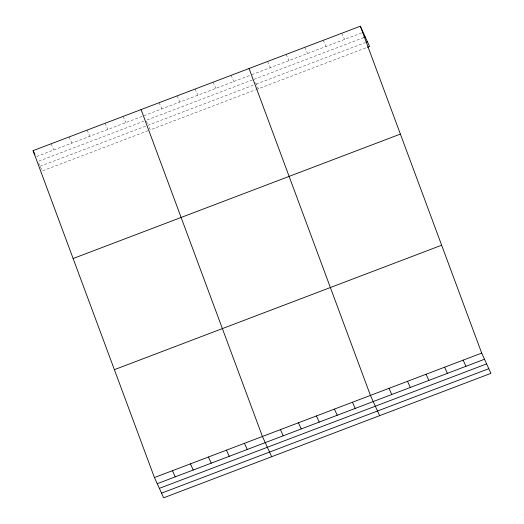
<?xml version="1.0" encoding="UTF-8"?>
<svg xmlns="http://www.w3.org/2000/svg" width="524" height="524" viewBox="0 0 524 524"><rect width="100%" height="100%" fill="white"/><g stroke="black" fill="none" stroke-linecap="round" stroke-linejoin="round"><path stroke-width="0.39" stroke-dasharray="2.62 1.97" d="M36.634 156.519L142.377 116.302M143.877 115.732L250.374 75.233M251.874 74.663L361.658 32.914M38.75 161.169L143.746 121.24M252.496 79.89L146 120.389L147.558 123.808M253.996 79.32L363.78 37.571M40.184 166.252L145.934 126.035M253.177 85.255L148.181 125.184L150.303 129.834L255.299 89.905M256.177 84.115L365.221 42.647M148.056 130.692L42.306 170.903L38.003 161.458M256.053 89.624L366.604 47.579M341.799 33.254L344.602 39.405M323.249 40.302L326.052 46.453M304.706 47.356L307.509 53.507M286.163 54.411L288.966 60.561M267.613 61.459L270.417 67.609M255.555 82.74L258.299 88.766M231.071 75.358L233.874 81.508M213.072 82.203L215.875 88.353M195.072 89.047L197.876 95.198M177.073 95.892L179.876 102.042M159.073 102.737L161.877 108.887M123.075 116.426L125.878 122.577M105.075 123.271L107.879 129.421M87.076 130.116L89.879 136.266M69.076 136.96L71.88 143.111M51.077 143.805L53.88 149.956"/><path stroke-width="0.79" d="M360.342 26.2L481.694 353.097L490.923 373.35L163.658 497.8L154.429 477.547L33.078 150.65L360.342 26.2L369.571 46.453L367.344 47.298M363.78 37.571L365.267 37.001M365.968 42.365L367.448 41.796M73.124 258.529L400.388 134.078M114.383 369.669L441.647 245.219M154.429 477.547L481.694 353.097M157.233 483.698L484.497 359.248M159.355 488.355L486.613 363.898M161.536 493.149L488.8 368.693M463.144 360.152L465.947 366.302M444.601 367.2L447.404 373.35M426.058 374.254L428.861 380.404M407.515 381.308L410.318 387.459M388.965 388.356L391.769 394.506M379.651 415.663L370.422 395.41L249.07 68.513M352.423 402.255L355.226 408.406M334.423 409.1L337.227 415.25M316.424 415.945L319.227 422.095M298.425 422.789L301.228 428.94M280.425 429.634L283.229 435.785M271.655 456.731L262.426 436.479L141.074 109.582M244.426 443.324L247.23 449.474M226.427 450.168L229.23 456.319M208.428 457.013L211.231 463.164M190.428 463.858L193.232 470.008M33.078 150.65L34.944 154.75M172.429 470.703L175.232 476.853"/></g></svg>
